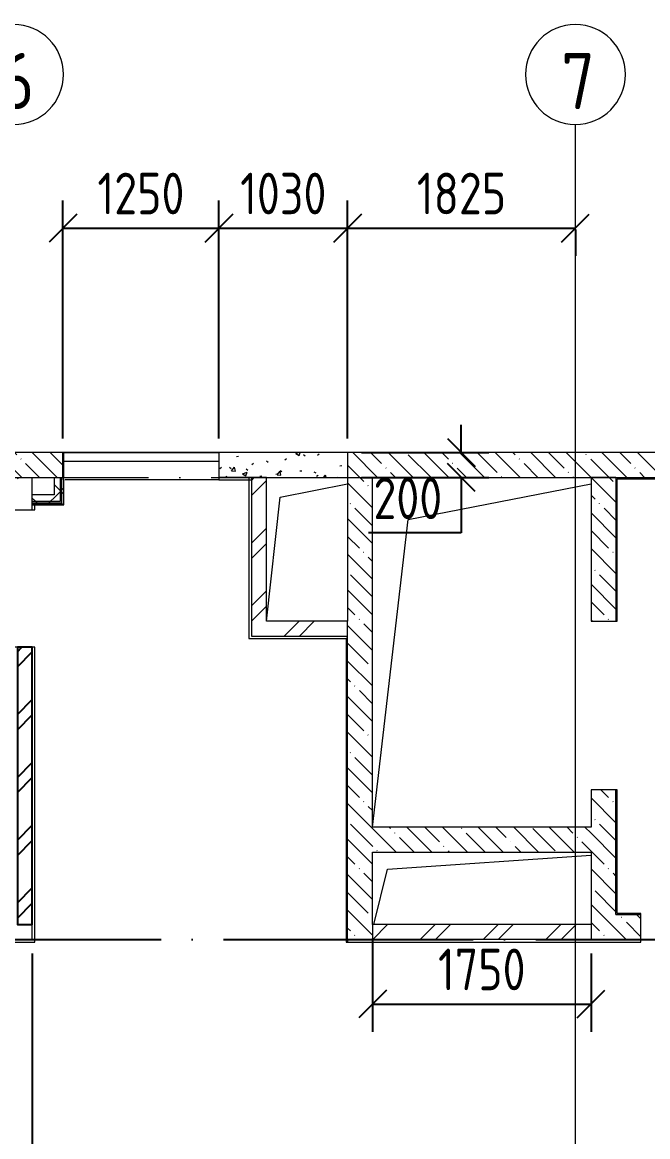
# Model space of a CAD drawing. Header units: millimetres. Extents: x -68946 to 288321, y -402657 to 324925.
# Drawn here: x 22320 to 27329, y 53096 to 62020 of the extents above; entities that cross this region are included whole.
import ezdxf

# ---------------------------------------------------------------- set-up
doc = ezdxf.new("R2010")
doc.units = ezdxf.units.MM
doc.linetypes.add('ADSK_Линия сетки', pattern=[2500, 2000, -250, 0, -250])
doc.layers.get('Defpoints').update_dxf_attribs({"color": 250})
for name, color, linetype, lineweight in [('A-____-____-DIMS', 250, 'Continuous', 9), ('A-DETL-GENF-OTLN', 250, 'Continuous', 5), ('A-GLAZ-____-MCUT', 250, 'Continuous', 9), ('A-GLAZ-____-OTLN', 250, 'Continuous', 5), ('A-WALL-____-MCUT', 250, 'Continuous', 13), ('A-WALL-____-PATT', 250, 'Continuous', 13), ('A-WALL-FNSH-MCUT', 250, 'Continuous', 13), ('I-WALL-____-OTLN', 250, 'Continuous', 9), ('S-GRID-____-IDEN', 250, 'Continuous', 9), ('S-GRID-____-OTLN', 250, 'Continuous', 9)]:
    doc.layers.add(name, color=color, linetype=linetype, lineweight=lineweight)
doc.styles.add('GOST Common', font='', dxfattribs={"width": 0.9, "height": 350})
doc.styles.get("Standard").update_dxf_attribs({"font": 'ГОСТ тип А.ttf'})
doc.styles.get('GOST Common').set_extended_font_data('GOST Common')
doc.dimstyles.new('А3', dxfattribs={"dimtxt": 333, "dimasz": 222, "dimexe": 222, "dimexo": 111, "dimgap": 111, "dimtad": 1, "dimtoh": 1, "dimdec": 0, "dimrnd": 0.0015, "dimzin": 0, "dimdsep": 46, "dimtxsty": 'Standard', "dimblk": 'OBLIQUE', "dimcen": 0, "dimclrd": 7, "dimclre": 7, "dimclrt": 7, "dimadec": 0, "dimazin": 0, "dimtfac": 1, "dimtdec": 0, "dimtofl": 0, "dimtmove": 0, "dimatfit": 3, "dimfxl": 1, "dimtolj": 1, "dimtzin": 0, "dimarcsym": 0})
pattern_1 = [(45, (0, 0), (-251.4472, 251.4472), []), (45, (0, 381), (-251.4472, 251.4472), [])]
pattern_2 = [(135, (0, 0), (-142.5612, -142.5612), []), (135, (142.56, 0), (-142.5612, -142.5612), [252.016, -50.403, 3.353, -47.05])]
pattern_3 = [(45, (0, 0), (-141.42136, 141.42136), []), (135, (0, 0), (-141.42136, -141.42136), [])]

# ---------------------------------------------------------------- blocks, each defined once
blk = doc.blocks.new('Окно_СКБ_1Ст1 - 120_Окно_СКБ_1Ст_1250_ОКп14_E30-37619683-Кладочный план на отм_ 0_000_ Секция 1_')
at = {"layer": 'A-GLAZ-____-MCUT'}
for p, q in [((-625, -125), (625, -125)), ((-625, -195), (625, -195))]:
    blk.add_line(p, q, dxfattribs=at)
at = {"layer": 'A-GLAZ-____-OTLN'}
for p, q in [((625, -125), (-625, -125)), ((-625, -195), (625, -195))]:
    blk.add_line(p, q, dxfattribs=at)
blk = doc.blocks.new('_Wn_-As_OpeningMEP_floor__Rectangular - _Wn_-As_OpeningMEP_floor__Rectangular-32466850-Кладочный план на отм_ 0_000_ Секция 1_')
at = {"layer": 'A-DETL-GENF-OTLN'}
for p, q in [((-216.1, 491.1), (325, 600)), ((-325, -500), (-216.1, 491.1))]:
    blk.add_line(p, q, dxfattribs=at)
blk = doc.blocks.new('_Wn_-As_OpeningMEP_floor__Rectangular - _Wn_-As_OpeningMEP_floor__Rectangular-32466848-Кладочный план на отм_ 0_000_ Секция 1_')
at = {"layer": 'A-DETL-GENF-OTLN'}
for p, q in [((-759.5, 217), (870, 327.5)), ((-870, -227.5), (-759.5, 217))]:
    blk.add_line(p, q, dxfattribs=at)
blk = doc.blocks.new('_Wn_-As_OpeningMEP_floor__Rectangular - _Wn_-As_OpeningMEP_floor__Rectangular-32466845-Кладочный план на отм_ 0_000_ Секция 1_')
at = {"layer": 'A-DETL-GENF-OTLN'}
for p, q in [((-589.5, 1139.5), (875, 1425)), ((-875, -1325), (-589.5, 1139.5))]:
    blk.add_line(p, q, dxfattribs=at)
blk = doc.blocks.new('Ось сетки - Круг_Ø8 мм-39983606-Кладочный план на отм_ 0_000_ Секция 1_')
at = {"layer": 'S-GRID-____-IDEN'}
for start, end in [(360, 180), (180, 360)]:
    blk.add_arc((0, 0), 4, start, end, dxfattribs=at)
blk = doc.blocks.new('_Oblique')
at = {"color": 0, "linetype": 'ByBlock', "lineweight": -2}
blk.add_line((-0.5, -0.5), (0.5, 0.5), dxfattribs=at)
blk = doc.blocks.new('DIMBLOCK386-Кладочный план на отм_ 0_000_ Секция 1_')
at = {"layer": 'A-____-____-DIMS', "color": 7, "lineweight": -2, "transparency": 16777216}
for p, q in [((22645, 58686.1), (22645, 60593.3)), ((23895, 58686), (23895, 60593.3)), ((22645, 60371.3), (23895, 60371.3))]:
    blk.add_line(p, q, dxfattribs=at)
at = {"layer": 'Defpoints', "color": 0, "transparency": 16777216}
for p in [(23895, 60371.3), (22645, 58575.1), (23895, 58575)]:
    blk.add_point(p, dxfattribs=at)
at = {"layer": 'A-____-____-DIMS', "color": 7, "lineweight": -2, "transparency": 16777216, "xscale": 222, "yscale": 222, "zscale": 222, "rotation": 180}
blk.add_blockref('_Oblique', (22645, 60371.3), dxfattribs=at)
at = {"layer": 'A-____-____-DIMS', "color": 7, "lineweight": -2, "transparency": 16777216, "xscale": 222, "yscale": 222, "zscale": 222}
blk.add_blockref('_Oblique', (23895, 60371.3), dxfattribs=at)
at = {"layer": 'A-____-____-DIMS', "color": 7, "transparency": 16777216, "insert": (23270, 60648.8), "char_height": 333, "width": 2.299, "attachment_point": 5}
blk.add_mtext('\\A1;1250', dxfattribs=at)
blk = doc.blocks.new('DIMBLOCK387-Кладочный план на отм_ 0_000_ Секция 1_')
at = {"layer": 'A-____-____-DIMS', "color": 7, "lineweight": -2, "transparency": 16777216}
for p, q in [((23895, 58686), (23895, 60593.3)), ((24925, 58686), (24925, 60593.3)), ((23895, 60371.3), (24925, 60371.3))]:
    blk.add_line(p, q, dxfattribs=at)
at = {"layer": 'Defpoints', "color": 0, "transparency": 16777216}
for p in [(24925, 60371.3), (23895, 58575), (24925, 58575)]:
    blk.add_point(p, dxfattribs=at)
at = {"layer": 'A-____-____-DIMS', "color": 7, "lineweight": -2, "transparency": 16777216, "xscale": 222, "yscale": 222, "zscale": 222, "rotation": 180}
blk.add_blockref('_Oblique', (23895, 60371.3), dxfattribs=at)
at = {"layer": 'A-____-____-DIMS', "color": 7, "lineweight": -2, "transparency": 16777216, "xscale": 222, "yscale": 222, "zscale": 222}
blk.add_blockref('_Oblique', (24925, 60371.3), dxfattribs=at)
at = {"layer": 'A-____-____-DIMS', "color": 7, "transparency": 16777216, "insert": (24410, 60648.8), "char_height": 333, "width": 2.299, "attachment_point": 5}
blk.add_mtext('\\A1;1030', dxfattribs=at)
blk = doc.blocks.new('DIMBLOCK388-Кладочный план на отм_ 0_000_ Секция 1_')
at = {"layer": 'A-____-____-DIMS', "color": 7, "lineweight": -2, "transparency": 16777216}
for p, q in [((24925, 58686), (24925, 60593.3)), ((24925, 60371.3), (26750, 60371.3)), ((26750, 60360.3), (26750, 60149.3))]:
    blk.add_line(p, q, dxfattribs=at)
at = {"layer": 'Defpoints', "color": 0, "transparency": 16777216}
for p in [(26750, 60471.3), (26750, 60371.3), (24925, 58575)]:
    blk.add_point(p, dxfattribs=at)
at = {"layer": 'A-____-____-DIMS', "color": 7, "lineweight": -2, "transparency": 16777216, "xscale": 222, "yscale": 222, "zscale": 222, "rotation": 180}
blk.add_blockref('_Oblique', (24925, 60371.3), dxfattribs=at)
at = {"layer": 'A-____-____-DIMS', "color": 7, "lineweight": -2, "transparency": 16777216, "xscale": 222, "yscale": 222, "zscale": 222}
blk.add_blockref('_Oblique', (26750, 60371.3), dxfattribs=at)
at = {"layer": 'A-____-____-DIMS', "color": 7, "transparency": 16777216, "insert": (25837.5, 60648.8), "char_height": 333, "width": 2.299, "attachment_point": 5}
blk.add_mtext('\\A1;1825', dxfattribs=at)
blk = doc.blocks.new('DIMBLOCK403-Кладочный план на отм_ 0_000_ Секция 1_')
at = {"layer": 'A-____-____-DIMS', "color": 7, "lineweight": -2, "transparency": 16777216}
for p, q in [((25835.1, 58575), (25835.1, 58797)), ((25036, 58575), (26057.1, 58575)), ((25036, 58375), (26057.1, 58375)), ((25835.1, 58375), (25835.1, 57931)), ((25835.1, 57931), (25091.4, 57931))]:
    blk.add_line(p, q, dxfattribs=at)
at = {"layer": 'Defpoints', "color": 0, "transparency": 16777216}
for p in [(24925, 58575), (24925, 58375), (25835.1, 58375)]:
    blk.add_point(p, dxfattribs=at)
at = {"layer": 'A-____-____-DIMS', "color": 7, "lineweight": -2, "transparency": 16777216, "xscale": 222, "yscale": 222, "zscale": 222}
for p, rotation in [((25835.1, 58575), 270), ((25835.1, 58375), 90)]:
    blk.add_blockref('_Oblique', p, dxfattribs=dict(at, rotation=rotation))
at = {"layer": 'A-____-____-DIMS', "color": 7, "transparency": 16777216, "insert": (25407.7, 58208.5), "char_height": 333, "width": 1.862, "attachment_point": 5}
blk.add_mtext('\\A1;200', dxfattribs=at)
blk = doc.blocks.new('DIMBLOCK425-Кладочный план на отм_ 0_000_ Секция 1_')
at = {"layer": 'A-____-____-DIMS', "color": 7, "lineweight": -2, "transparency": 16777216}
for p, q in [((17950, 54564), (17950, 52340.2)), ((22400, 54564), (22400, 52340.2)), ((17950, 52562.2), (22400, 52562.2))]:
    blk.add_line(p, q, dxfattribs=at)
at = {"layer": 'Defpoints', "color": 0, "transparency": 16777216}
for p in [(17950, 54675), (22400, 54675), (22400, 52562.2)]:
    blk.add_point(p, dxfattribs=at)
at = {"layer": 'A-____-____-DIMS', "color": 7, "lineweight": -2, "transparency": 16777216, "xscale": 222, "yscale": 222, "zscale": 222, "rotation": 180}
blk.add_blockref('_Oblique', (17950, 52562.2), dxfattribs=at)
at = {"layer": 'A-____-____-DIMS', "color": 7, "lineweight": -2, "transparency": 16777216, "xscale": 222, "yscale": 222, "zscale": 222}
blk.add_blockref('_Oblique', (22400, 52562.2), dxfattribs=at)
at = {"layer": 'A-____-____-DIMS', "color": 7, "transparency": 16777216, "insert": (20175, 52839.7), "char_height": 333, "width": 2.651, "attachment_point": 5}
blk.add_mtext('\\A1;4450', dxfattribs=at)
blk = doc.blocks.new('DIMBLOCK426-Кладочный план на отм_ 0_000_ Секция 1_')
at = {"layer": 'A-____-____-DIMS', "color": 7, "lineweight": -2, "transparency": 16777216}
for p, q in [((25125, 54684), (25125, 53936.2)), ((26875, 54564), (26875, 53936.2)), ((25125, 54158.2), (26875, 54158.2))]:
    blk.add_line(p, q, dxfattribs=at)
at = {"layer": 'Defpoints', "color": 0, "transparency": 16777216}
for p in [(25125, 54795), (26875, 54675), (26875, 54158.2)]:
    blk.add_point(p, dxfattribs=at)
at = {"layer": 'A-____-____-DIMS', "color": 7, "lineweight": -2, "transparency": 16777216, "xscale": 222, "yscale": 222, "zscale": 222, "rotation": 180}
blk.add_blockref('_Oblique', (25125, 54158.2), dxfattribs=at)
at = {"layer": 'A-____-____-DIMS', "color": 7, "lineweight": -2, "transparency": 16777216, "xscale": 222, "yscale": 222, "zscale": 222}
blk.add_blockref('_Oblique', (26875, 54158.2), dxfattribs=at)
at = {"layer": 'A-____-____-DIMS', "color": 7, "transparency": 16777216, "insert": (26000, 54435.7), "char_height": 333, "width": 2.299, "attachment_point": 5}
blk.add_mtext('\\A1;1750', dxfattribs=at)

msp = doc.modelspace()

# ---------------------------------------------------------------- hatches: boundary and pattern name
h = msp.add_hatch()
h.set_pattern_fill('FP_2', color=256, style=0, pattern_type=2)
h.set_pattern_definition(pattern_1)
h.paths.add_polyline_path([(22280, 54675.0006), (22400, 54675.0006), (22400, 57015), (22280, 57015), (22280, 55136.1267)])
h.paths.add_polyline_path([(22280, 58115), (22400, 58115), (22400, 58375.0608), (22280, 58375.0608), (22280, 58160.0006)])
at = {"layer": 'A-WALL-____-PATT', "lineweight": 15}
h = msp.add_hatch(dxfattribs=at)
h.set_pattern_fill('FP_8', color=256, style=0, pattern_type=2)
h.set_pattern_definition(pattern_2)
h.paths.add_polyline_path([(21904.9781, 58375.0608), (22645, 58375.0608), (22645, 58575.0608), (21904.9781, 58575.0608), (21904.9781, 58472.6419)])
h.paths.add_polyline_path([(20922.2184, 58375.0608), (21004.9781, 58375.0608), (21004.9781, 58575.0608), (13800.0377, 58575.0608), (13800.0377, 58375.0608), (16524.1244, 58375.0608)])
h = msp.add_hatch(dxfattribs=at)
h.set_pattern_fill('FP_9', color=256, style=0, pattern_type=2)
h.set_pattern_definition([(50, (0, 0), (364.3679, -31.8783), [38.1, -419.1]), (355, (0, 0), (-70.4859, 382.1133), [30.48, -335.28]), (100.451, (30.36, -2.66), (293.885, 350.2334), [32.38, -356.18]), (46.184, (0, 101.6), (542.1585, -84.0858), [57.15, -628.65]), (96.636, (45.2, 94.6), (474.805, 494.8554), [48.57, -534.27]), (351.184, (0, 101.6), (474.81, 494.85), [45.72, -502.92]), (21, (50.8, 76.2), (303.2285, -204.5305), [38.1, -419.1]), (326, (50.8, 76.2), (123.604, 368.376), [30.48, -335.28]), (71.451, (76.07, 59.16), (426.8341, 163.8427), [32.38, -356.18]), (37.5, (0, 0), (6.17665, 169.11015), [16.764, -314.452, 16.764, -323.596, -336.55]), (37.5, (0, 0), (6.17665, 169.11015), [-671.576, 16.764, -319.786]), (7.5, (0, 0), (133.6389, 200.3615), [16.764, -177.292, 16.764, -306.832, -128.27]), (7.5, (0, 0), (133.6389, 200.3615), [-517.652, 16.764, -111.506]), (327.5, (-113.28, 0), (271.18182, -11.45836), [16.764, -110.236, 16.764, -379.476, -525.78]), (327.5, (-113.28, 0), (271.18182, -11.45836), [-523.24, 16.764, -509.016]), (317.5, (-164.08, 0), (296.2585, 50.85285), [16.764, -148.336, 16.764, -246.38, -373.38]), (317.5, (-164.08, 0), (296.2585, 50.85285), [-428.244, 16.764, -356.616])])
h.paths.add_polyline_path([(24925, 58375), (24925, 58575), (23895, 58575), (23895, 58375), (24220.789, 58375)])
h = msp.add_hatch(dxfattribs=at)
h.set_pattern_fill('FP_8', color=256, style=0, pattern_type=2)
h.set_pattern_definition(pattern_2)
h.paths.add_polyline_path([(27075, 58375.0597), (27075, 58575.0597), (24925, 58575.0597), (24925, 58375.0597), (25320.3125, 58375.0597)])
h = msp.add_hatch(dxfattribs=at)
h.set_pattern_fill('FP_8', color=256, style=0, pattern_type=2)
h.set_pattern_definition(pattern_2)
h.paths.add_polyline_path([(31190, 58375.0597), (31725, 58375.0597), (31725, 58575.0597), (31150, 58575.0597), (31150, 58375.0597)])
h.paths.add_polyline_path([(28350, 58375.0597), (28350, 58575.0597), (27075, 58575.0597), (27075, 58375.0597)])
h = msp.add_hatch(dxfattribs=at)
h.set_pattern_fill('FP_28', color=42, style=0, pattern_type=2)
h.set_pattern_definition(pattern_3)
h.paths.add_polyline_path([(22625, 58185.0006), (22625, 58375.0608), (22575, 58375.0608), (22575, 58185.0006)])
h = msp.add_hatch(dxfattribs=at)
h.set_pattern_fill('FP_2', color=256, style=0, pattern_type=2)
h.set_pattern_definition(pattern_1)
h.paths.add_polyline_path([(24220.789, 57225), (24275, 57225), (24275, 58375.0006), (24155, 58375.0006), (24155, 57225)])
h = msp.add_hatch(dxfattribs=at)
h.set_pattern_fill('FP_8', color=256, style=0, pattern_type=2)
h.set_pattern_definition(pattern_2)
h.paths.add_polyline_path([(25125, 54675.0006), (25125, 58375.0597), (24925, 58375.0597), (24925, 54675.0006)])
h = msp.add_hatch(dxfattribs=at)
h.set_pattern_fill('FP_8', color=256, style=0, pattern_type=2)
h.set_pattern_definition(pattern_2)
h.paths.add_polyline_path([(27075, 54875.0006), (27075, 55875.0006), (26875, 55875.0006), (26875, 54875.0006)])
h.paths.add_polyline_path([(26875, 57225.0006), (27075, 57225.0006), (27075, 58375.0006), (26875, 58375.0006)])
h = msp.add_hatch(dxfattribs=at)
h.set_pattern_fill('FP_28', color=42, style=0, pattern_type=2)
h.set_pattern_definition(pattern_3)
h.paths.add_polyline_path([(22400, 58185.0006), (22575, 58185.0006), (22575, 58235.0006), (22400, 58235.0006)])
h = msp.add_hatch(dxfattribs=at)
h.set_pattern_fill('FP_2', color=256, style=0, pattern_type=2)
h.set_pattern_definition(pattern_1)
h.paths.add_polyline_path([(24220.789, 57105), (24925, 57105), (24925, 57225), (24155, 57225), (24155, 57105)])
h = msp.add_hatch(dxfattribs=at)
h.set_pattern_fill('FP_8', color=256, style=0, pattern_type=2)
h.set_pattern_definition(pattern_2)
h.paths.add_polyline_path([(26875, 55375.0006), (26875, 55575.0006), (25125, 55575.0006), (25125, 55375.0006), (25320.3125, 55375.0006)])
h = msp.add_hatch(dxfattribs=at)
h.set_pattern_fill('FP_2', color=256, style=0, pattern_type=2)
h.set_pattern_definition(pattern_1)
h.paths.add_polyline_path([(26875, 54675.0006), (26875, 54795.0006), (25125, 54795.0006), (25125, 54675.0006), (25320.3125, 54675.0006)])
h = msp.add_hatch(dxfattribs=at)
h.set_pattern_fill('FP_8', color=256, style=0, pattern_type=2)
h.set_pattern_definition(pattern_2)
h.paths.add_polyline_path([(31525, 54675.0006), (31525, 54875.0006), (28775, 54875.0006), (28775, 54675.0006), (29718.4065, 54675.0006)])
h.paths.add_polyline_path([(26875, 54675.0006), (27275, 54675.0006), (27275, 54875.0006), (26875, 54875.0006), (26875, 54795.0006)])
at = {"layer": 'I-WALL-____-OTLN'}
h = msp.add_hatch(dxfattribs=at)
h.set_pattern_fill('FP_28', color=30, style=0, pattern_type=2)
h.set_pattern_definition(pattern_3)
h.paths.add_polyline_path([(22625, 58172.5006), (22637.5, 58172.5006), (22637.5, 58375.0608), (22625, 58375.0608), (22625, 58185.0006)])
h = msp.add_hatch(dxfattribs=at)
h.set_pattern_fill('FP_28', color=30, style=0, pattern_type=2)
h.set_pattern_definition(pattern_3)
h.paths.add_polyline_path([(22650, 58160.0006), (22650, 58375.0608), (22637.5, 58375.0608), (22637.5, 58160.0006)])
h = msp.add_hatch(dxfattribs=at)
h.set_pattern_fill('FP_28', color=30, style=0, pattern_type=2)
h.set_pattern_definition(pattern_3)
h.paths.add_polyline_path([(22625, 58172.5006), (22625, 58185.0006), (22400, 58185.0006), (22400, 58172.5006), (22575, 58172.5006)])
h = msp.add_hatch(dxfattribs=at)
h.set_pattern_fill('FP_28', color=30, style=0, pattern_type=2)
h.set_pattern_definition(pattern_3)
h.paths.add_polyline_path([(22420, 58160.0006), (22637.5, 58160.0006), (22637.5, 58172.5006), (22400, 58172.5006), (22400, 58160.0006)])

# ---------------------------------------------------------------- linework, layer by layer
at = {"linetype": 'ADSK_Линия сетки'}
msp.add_line((-3569.5512, 54675.0006), (72376.0288, 54675.0006), dxfattribs=at)
msp.add_lwpolyline([(22400, 57015), (22280, 57015), (22280, 54795.0006), (22400, 54795.0006)], close=True)
at = {"layer": 'A-____-____-DIMS'}
msp.add_line((26750, 39906.0281), (26750, 61202.0051), dxfattribs=at)
at = {"layer": 'A-WALL-____-MCUT', "lineweight": 15}
for p, q in [((22645, 58575.0608), (21904.9781, 58575.0608)), ((22645, 58375.0608), (22645, 58575.0608)), ((24925, 58575), (23895, 58575)), ((23895, 58575), (23895, 58375)), ((28350, 58575.0597), (24925, 58575.0597)), ((24925, 58575.0597), (24925, 57225)), ((21945, 58375.0608), (22645, 58375.0608)), ((22400, 58115), (22400, 58375.0608)), ((22575, 58375.0608), (22575, 58235.0006)), ((22625, 58185.0006), (22625, 58375.0608)), ((22637.5, 58172.5006), (22637.5, 58375.0608)), ((24155, 58375.0608), (23895, 58375.0608)), ((23895, 58375), (24925, 58375)), ((24155, 58375.0608), (24155, 57105)), ((24275, 58375.0006), (24155, 58375.0006)), ((24275, 57225), (24275, 58375.0006)), ((25125, 55575.0006), (25125, 58375.0597)), ((25125, 58375.0597), (28350, 58375.0597)), ((26875, 58375.0006), (26875, 57225.0006)), ((27075, 58375.0006), (26875, 58375.0006)), ((27075, 58375.0006), (27075, 57225.0006)), ((22650, 58355.0608), (22650, 58160.0006)), ((22653, 58355.0608), (22650, 58355.0608)), ((22653, 58157.0006), (22653, 58355.0608)), ((22575, 58235.0006), (22400, 58235.0006)), ((22400, 58185.0006), (22625, 58185.0006)), ((22260, 58115), (22400, 58115)), ((22400, 58172.5006), (22637.5, 58172.5006)), ((22650, 58160.0006), (22400, 58160.0006)), ((22400, 58157.0006), (22653, 58157.0006)), ((24925, 57225), (24275, 57225)), ((24925, 57105), (24925, 57225)), ((26875, 57225.0006), (27075, 57225.0006)), ((24155, 57105), (24925, 57105)), ((24925, 57085), (24915, 57085)), ((24925, 54675.0006), (24925, 57105)), ((22400, 57015), (22260, 57015)), ((22400, 54675.0006), (22400, 57015)), ((26875, 55875.0006), (26875, 55575.0006)), ((27075, 55875.0006), (26875, 55875.0006)), ((27075, 54875.0006), (27075, 55875.0006)), ((26875, 55575.0006), (25125, 55575.0006)), ((25125, 54795.0006), (25125, 55375.0006)), ((25125, 55375.0006), (26875, 55375.0006)), ((26875, 55375.0006), (26875, 54795.0006)), ((26875, 54795.0006), (25125, 54795.0006)), ((25125, 54795.0006), (25125, 54675.0006)), ((26875, 54795.0006), (26875, 54675.0006)), ((27075, 54875.0006), (27275, 54875.0006)), ((27275, 54675.0006), (27275, 54875.0006)), ((22400, 54675.0006), (17949.9781, 54675.0006)), ((27275, 54675.0006), (24925, 54675.0006)), ((24925, 54675.0006), (24925, 54655.0006))]:
    msp.add_line(p, q, dxfattribs=at)
at = {"layer": 'A-WALL-FNSH-MCUT', "lineweight": 15}
for p, q in [((22650, 58375.0608), (22645, 58375.0608)), ((22650, 58355.0608), (22650, 58375.0608)), ((23895, 58375), (23895, 58355.0608)), ((24135, 58375), (24135, 57085)), ((27075, 58375.0597), (27075, 58375.0006)), ((27085, 58365.0597), (28350, 58365.0597)), ((27085, 57225.0006), (27085, 58365.0597)), ((23895, 58355.0608), (24155, 58355.0608)), ((22400, 58115), (22420, 58115)), ((22420, 58115), (22420, 58160.0006)), ((27075, 57225.0006), (27085, 57225.0006)), ((24135, 57085), (24915, 57085)), ((24915, 57085), (24915, 54655.0006)), ((22420, 57015), (22400, 57015)), ((22420, 54655.0006), (22420, 57015)), ((27085, 55875.0006), (27075, 55875.0006)), ((27085, 54885.0006), (27085, 55875.0006)), ((27275, 54885.0006), (27085, 54885.0006)), ((27275, 54875.0006), (27275, 54885.0006)), ((18930.6545, 54655.0006), (22420, 54655.0006)), ((24915, 54655.0006), (27275, 54655.0006)), ((27275, 54655.0006), (27275, 54675.0006))]:
    msp.add_line(p, q, dxfattribs=at)
at = {"layer": 'I-WALL-____-OTLN', "lineweight": 15}
for p, q in [((22645, 58575.0608), (22650, 58575.0608)), ((22650, 58575.0608), (22650, 58375.0614)), ((22650, 58375.0614), (22650, 58575)), ((22650, 58575), (23895, 58575)), ((23895, 58355.0608), (22660, 58355.0608))]:
    msp.add_line(p, q, dxfattribs=at)
at = {"layer": 'S-GRID-____-OTLN', "linetype": 'ADSK_Линия сетки'}
msp.add_line((-3669.3683, 58375.0006), (72376.0288, 58375.0006), dxfattribs=at)

# ---------------------------------------------------------------- block references
at = {"layer": 'A-GLAZ-____-OTLN'}
for name, p in [('Окно_СКБ_1Ст1 - 120_Окно_СКБ_1Ст_1250_ОКп14_E30-37619683-Кладочный план на отм_ 0_000_ Секция 1_', (23270, 58700)), ('_Wn_-As_OpeningMEP_floor__Rectangular - _Wn_-As_OpeningMEP_floor__Rectangular-32466850-Кладочный план на отм_ 0_000_ Секция 1_', (24600, 57725.0012)), ('_Wn_-As_OpeningMEP_floor__Rectangular - _Wn_-As_OpeningMEP_floor__Rectangular-32466845-Кладочный план на отм_ 0_000_ Секция 1_', (26000, 56900.0009)), ('_Wn_-As_OpeningMEP_floor__Rectangular - _Wn_-As_OpeningMEP_floor__Rectangular-32466848-Кладочный план на отм_ 0_000_ Секция 1_', (26005, 55022.6199))]:
    msp.add_blockref(name, p, dxfattribs=at)
at = {"layer": 'S-GRID-____-IDEN', "xscale": 99.99999999999993, "yscale": 99.99999999999993, "zscale": 99.99999999999993}
for p in [(22250, 61602.0051), (26750, 61602.0051)]:
    msp.add_blockref('Ось сетки - Круг_Ø8 мм-39983606-Кладочный план на отм_ 0_000_ Секция 1_', p, dxfattribs=at)

# ---------------------------------------------------------------- texts
at = {"layer": 'S-GRID-____-IDEN', "color": 18, "true_color": 0x000000, "char_height": 450, "width": 274.177125, "attachment_point": 1, "style": 'GOST Common'}
for s, insert in [('\\fGOST Common|b0|i0|c204|p34|;\\W.9;6', (22136.2193, 61774.5385)), ('\\fGOST Common|b0|i0|c204|p34|;\\W.9;7', (26636.2193, 61774.5385))]:
    msp.add_mtext(s, dxfattribs=dict(at, insert=insert))

# ---------------------------------------------------------------- dimensions: what is measured, and where the dimension line sits
at = {"layer": 'A-____-____-DIMS'}
for base, p1, p2, picture, middle in [((23895, 60371.2672), (22645, 58575.0608), (23895, 58575), 'DIMBLOCK386-Кладочный план на отм_ 0_000_ Секция 1_', (23270, 60648.7672)), ((24925, 60371.2672), (23895, 58575), (24925, 58575), 'DIMBLOCK387-Кладочный план на отм_ 0_000_ Секция 1_', (24410, 60648.7672)), ((26750, 60371.2672), (24925, 58575), (26750, 60471.2521), 'DIMBLOCK388-Кладочный план на отм_ 0_000_ Секция 1_', (25837.5, 60648.7672)), ((26875, 54158.2069), (25125, 54795.0006), (26875, 54675.0006), 'DIMBLOCK426-Кладочный план на отм_ 0_000_ Секция 1_', (26000, 54435.7069)), ((22400, 52562.2023), (17949.9781, 54675), (22400, 54675.0006), 'DIMBLOCK425-Кладочный план на отм_ 0_000_ Секция 1_', (20174.989, 52839.7023))]:
    dim = msp.add_linear_dim(base=base, p1=p1, p2=p2, dimstyle='А3', dxfattribs=at)
    dim.commit()
    dim.dimension.update_dxf_attribs({"geometry": picture, "text_midpoint": middle})
dim = msp.add_linear_dim(base=(25835.0844, 58375), p1=(24925, 58575), p2=(24925, 58375), angle=90, dimstyle='А3', dxfattribs=at)
dim.commit()
dim.dimension.update_dxf_attribs({"geometry": 'DIMBLOCK403-Кладочный план на отм_ 0_000_ Секция 1_', "text_midpoint": (25407.7344, 58208.5)})

doc.saveas('drawing.dxf')
